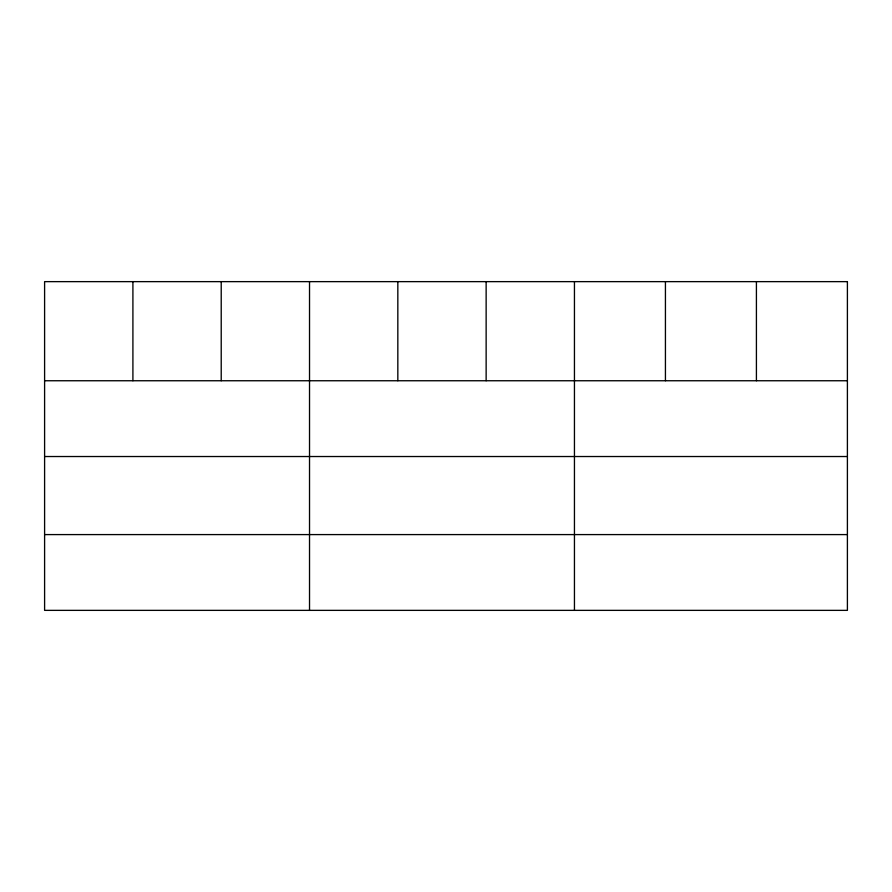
<?xml version="1.0" encoding="UTF-8"?>
<svg xmlns="http://www.w3.org/2000/svg" width="892" height="892" viewBox="0 0 892 892"><rect width="100%" height="100%" fill="white"/><g stroke="black" fill="none" stroke-linecap="round" stroke-linejoin="round"><path stroke-width="1.34" d="M44.6 380.75L847.4 380.75M44.6 456.526L847.4 456.526M44.6 534.587L847.4 534.587M756.416 281.638L756.416 380.75M665.432 281.638L665.432 380.75M574.448 281.638L574.448 610.362M486.14 281.638L486.14 380.75M397.832 281.638L397.832 380.75M309.524 281.638L309.524 610.362M221.216 281.638L221.216 380.75M132.908 281.638L132.908 380.75M847.4 281.638L44.6 281.638L44.6 610.362L847.4 610.362L847.4 281.638"/></g></svg>
